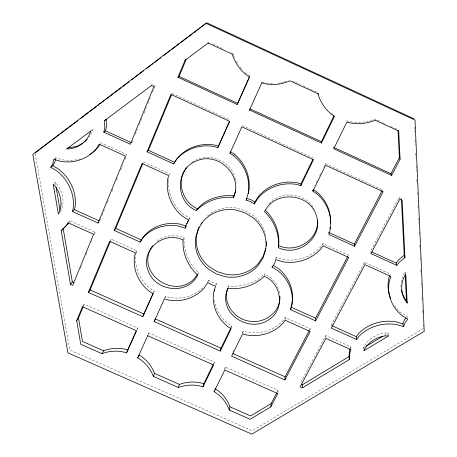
<?xml version="1.0" encoding="UTF-8"?>
<svg xmlns="http://www.w3.org/2000/svg" width="457" height="457" viewBox="0 0 457 457"><rect width="100%" height="100%" fill="white"/><g stroke="black" fill="none" stroke-linecap="round" stroke-linejoin="round"><path stroke-width="0.34" stroke-dasharray="2.29 1.71" d="M157.145 241.045C164.6 235.012 175.391 234.224 184.108 237.88C183.188 250.847 188.947 264.02 198.567 272.663L198.115 273.84M310.183 330.08L310.194 328.692L285.328 317.518L283.243 320.511A39.268 36.577 11.5 0 1 246.86 332.125L243.187 330.988L242.25 332.896M285.162 319.534L285.328 317.518M277.873 392.312L278.033 390.409L225.45 367.005L224.204 369.547M400.875 286.619L401.029 284.911M401.252 282.483L401.486 279.907L403.954 273.492L405.045 272.006L405.599 273.812M276.005 258.508L276.154 257.371L282.792 259.427A40.69 39.022 4 0 0 320.751 246.763L322.933 243.598L348.44 255.183L348.582 256.32M264.335 275.737L264.626 273.954C271.224 277.262 277.016 283.003 278.873 290.286M242.781 333.062L243.187 330.988M225.05 368.805L225.45 367.005M55.577 158.945L55.851 157.745L62.569 159.824A42.153 39.045 51.4 0 0 80.963 158.682M231.339 328L231.813 325.955L228.586 324.013A39.336 36.646 11.5 0 1 214.299 299.209M91.6 130.371L92.508 129.731L92.028 131.719L88.955 137.214M213.91 363.829L214.367 362.058L148.953 332.936L148.194 334.587M136.032 253.721L136.849 250.733L111.228 239.222L110.428 240.268M228.169 287.162L228.506 285.933C241.467 287.424 255.235 283.094 264.626 273.954M215.972 284.848L216.361 283.586L212.185 282.289L208.598 280.118L207.158 282.335M215.978 284.802L216.361 283.586M228.089 287.247L228.506 285.933M275.714 258.708L276.154 257.371M207.975 281.923L208.598 280.118M350.136 348.537L350.776 346.834L325.738 335.587L300.255 383.686M363.583 349.085L363.424 347.92C367.622 338.517 378.15 332.742 388.273 332.924L388.627 334.621M100.06 220.434L100.866 218.457M102.214 215.167L104.367 209.9M107.326 202.662L108.675 199.372M111.902 191.472L113.25 188.181M116.478 180.281L117.826 176.99M120.517 170.41L122.402 165.8M125.092 159.219L126.972 154.609L100.854 142.75L99.986 143.435M80.506 268.43L81.312 266.454M86.167 254.589L86.973 252.607M91.291 242.056L91.828 240.742M94.256 234.807L95.336 232.167L69.881 220.737L68.436 222.199M131.862 142.858L132.667 140.887M135.358 134.312L137.237 129.708M139.391 124.447L141.807 118.529M143.961 113.267L146.383 107.349M147.994 103.402L150.416 97.484M152.564 92.228L153.912 88.938M154.18 88.281L155.254 85.648L152.804 84.528M110.68 240.536L111.228 239.222M83.471 306.076L84.259 304.185L137.723 327.983L136.86 329.925M153.678 292.389L154.243 291.12L150.873 289.092A39.382 36.8 24.8 0 1 135.872 254.321M148.074 334.878L148.953 332.936M164.691 298.255L165.565 296.319L169.204 297.444A39.536 36.943 24.8 0 0 203.239 287.464M164.697 298.198L165.565 296.319M231.196 327.223L231.813 325.955M213.436 363.966L214.367 362.058M183.337 239.457L184.108 237.88M232.853 351.987L233.795 350.079M316.255 182.497L317.181 180.618M319.649 175.608L321.191 172.478M323.653 167.468L325.504 163.709L382.566 189.872M136.917 329.611L137.723 327.983M153.621 292.354L154.243 291.12M189.335 219.171L189.832 218.189L183.897 214.556A40.696 39.256 28.7 0 1 168.479 181.161M309.543 329.943L310.194 328.692M277.051 392.295L278.033 390.409M331.176 325.338L364.549 262.352L390.318 274.057L390.626 275.263M401.406 198.544L399.035 197.458L370.473 251.367L370.701 252.493M60.393 212.225C65.46 202.634 62.7 190.026 55.297 182.4L54.257 183.234M68.978 222.319L69.881 220.737M189.169 219.251L189.832 218.189M135.803 252.367L136.849 250.733M197.847 273.789L198.567 272.663M82.848 306.213L84.259 304.185M169.067 175.02L169.85 173.928L143.458 161.944L142.533 162.966M94.473 233.19L95.336 232.167M269.024 203.856C281.038 189.929 306.396 192.78 314.37 209.517M91.377 130.576L92.508 129.731M54.811 158.488L55.851 157.745M154.369 86.276L155.254 85.648M363.424 347.92L365.246 346.823M384.034 335.484L388.273 332.924M192.077 162.338C206.821 151.558 230.271 159.727 234.961 177.367M278.022 83.357L280.741 82.723M281.421 82.568L283.46 82.094M284.14 81.934L288.218 80.986M266.231 83.117L273.869 83.391M262.255 81.889L265.568 82.911M346.663 120.745C355.729 123.71 366.051 122.647 374.751 118.986L376.688 119.877M172.129 93.422L230.231 120.065M242.433 125.601L313.473 158.173M212.888 44.18L223.879 49.259M231.636 52.846L232.927 53.44M293.44 81.409L295.371 82.3M296.016 82.597L300.517 84.676M303.094 85.87L306.31 87.356M306.955 87.653L316.61 92.114M377.333 120.18L379.27 121.071M382.498 122.562L384.434 123.459M390.895 126.446L397.996 129.725M249.945 76.045L246.3 73.743L244.404 71.686M331.388 113.267L333.13 114.37M240.131 67.059L241.553 68.601M233.418 55.537L234.412 57.411M236.395 61.152L238.377 64.894M399.035 197.458L399.504 198.692M407.41 317.781L407.038 316.421L401.315 312.896A41.039 37.571 -11.6 0 1 394.528 305.682M235.115 177.996L236.2 182.429M279.027 290.932L279.495 292.88M233.053 53.966L233.298 55.011M364.549 262.352L364.857 264.095M35.155 153.661L69.761 350.005L252.281 430.745L423.348 328.497L423.131 323.59M55.297 182.4L55.771 185.176M350.776 346.834L350.947 348.577M325.504 163.709L325.573 164.76M420.286 257.468L420.417 260.176M405.045 272.006L405.113 273.429M414.528 127.063L414.745 131.964M415.082 139.756L415.299 144.715M415.676 153.249L415.859 157.516M416.236 166.057L416.453 171.044M416.83 179.584L417.013 183.851M417.39 192.397L417.544 195.956M417.989 206.153L418.144 209.694M418.521 218.2L418.738 223.165M419.109 231.67L419.292 235.926M419.697 245.141L419.823 247.974M422.559 310.446L422.736 314.53M420.834 270.001L421.011 274.211M421.394 283.329L421.577 287.539M421.994 297.364L422.142 300.872M322.933 243.598L322.99 245.232M325.738 335.587L325.807 337.706M168.519 180.469A40.696 39.256 28.7 0 1 168.633 179.104M207.621 215.784A35.258 33.492 17.1 0 1 236.709 208.146L245.615 210.906L253.521 215.778A35.258 33.492 17.1 0 1 265.78 235.652"/><path stroke-width="0.69" d="M316.335 193.328L312.862 191.157L312.868 189.975M302.414 387.822L349.314 359.573L349.776 353.175L351.062 349.742L325.83 338.409L300.158 386.816L302.414 387.822L302.5 384.68L349.034 356.603L349.496 350.245L349.925 349.108M278.353 247.705C279.787 234.458 274.257 220.725 264.534 211.711C274.32 190.569 308.578 192.58 316.044 214.59C324.573 236.737 298.918 257.605 278.353 247.705C280.575 234.15 275.343 219.697 265.414 210.306M279.895 296.222C280.964 312.297 263.878 324.281 248.808 321.082C234.024 318.786 222.102 302.471 227.883 287.904M317.461 220.657C318.718 240.114 295.685 253.738 278.633 245.523M254.315 203.919L254.795 202.063L250.887 199.652L246.643 198.338L246.1 200.166L250.379 201.486L254.315 203.919L258.125 198.035A40.924 39.222 4.1 0 1 296.879 184.457L300.837 185.685L300.94 183.954L312.862 159.43M291.732 306.19A39.645 36.897 11.6 0 0 278.045 270.818L272.138 267.208L274.526 263.666L275.857 259.639L282.546 261.712A41.021 39.313 4.1 0 0 320.814 248.962L323.013 245.78L348.72 257.451L315.616 320.894L290.549 309.618L290.641 308.309M284.882 379.921L310.172 331.462L285.105 320.208L283.003 323.219A39.576 36.828 11.6 0 1 246.34 334.895L242.644 333.753L231.602 356.169L284.882 379.921L285.099 376.842L309.218 330.565M214.384 390.461L214.087 391.712C221.079 395.705 226.615 402.503 229.305 410.049L250.168 419.286L270.847 406.833L271.167 403.588L276.725 392.923M272.138 267.208L272.303 266.048M229.305 410.049L229.934 406.799C227.26 399.304 221.776 392.552 214.836 388.581M55.434 159.544L54.88 161.955L52.835 165.674L50.733 167.216L56.857 170.941A40.833 37.091 42.2 0 1 73.309 207.901L72.434 211.517L98.095 223.056L98.941 222.073M90.692 131.01C87.984 141.396 77.541 149.176 66.825 148.902L90.817 130.999M72.434 211.517L74.337 209.643L75.211 206.056A40.507 36.834 42.3 0 0 58.907 169.37L52.835 165.674M151.456 85.453L153.923 86.584L130.371 144.246L103.779 132.153L104.744 128.246L104.584 120.597L151.673 85.379M103.779 132.153L105.493 130.868L106.452 126.989L106.292 119.397L104.584 120.597M220.297 351.056L231.179 328.68L227.929 326.726A39.645 36.897 11.6 0 1 213.71 292.137L215.595 286.019L211.385 284.717L207.769 282.523L204.273 287.904A39.845 37.2 24.7 0 1 168.079 299.963L164.411 298.827L154.158 321.568L220.297 351.056L221.005 348.188L230.888 327.863M147.782 335.529L137.7 357.842C144.835 361.915 150.484 368.793 153.392 376.425L178.401 387.502C186.153 384.657 195.105 384.234 203.011 386.811L203.839 383.72L213.128 364.606M185.279 228.117L186.507 223.89L188.838 220.148L182.857 216.492A41.027 39.548 28.6 0 1 167.616 179.407L168.679 175.562L142.07 163.48L114.176 230.431L140.093 242.09L143.401 236.783A39.393 36.811 24.8 0 1 179.692 224.056L186.302 226.101L185.279 228.117L178.618 226.055A39.702 37.063 24.7 0 0 142.047 238.868L140.093 242.09M186.993 223.702L187.519 221.902L188.838 219.783M199.063 227.123L196.59 235.509A35.258 33.492 17.1 0 0 209.437 266.917L217.178 271.624L225.861 274.309A35.258 33.492 17.1 0 0 258.405 263.415L263.255 256.137L265.734 248.499M233.464 197.544C243.547 176.139 218.977 151.804 197.453 160.538C174.848 168.17 174.928 201.474 196.31 210.574C205.747 200.794 220.023 196.07 233.464 197.544L235.629 190.758M246.1 200.166L248.694 191.729A40.793 39.353 28.7 0 0 234.144 153.969M178.401 387.502L179.412 384.411C187.107 381.584 195.99 381.161 203.839 383.72M291.315 305.299L291.897 303.597A39.336 36.646 11.5 0 0 278.324 268.47L273.075 265.26M290.549 309.618L291.726 306.19M389.632 275.868L388.947 277.679A41.039 37.571 -11.6 0 0 390.507 298.318M403.537 326.686L405.119 322.676L407.781 319.14L402.011 315.587A41.37 37.84 -11.4 0 1 389.553 280.118L390.941 276.474L364.96 264.677L331.319 328.097L356.637 339.482L358.876 336.438A39.742 35.766 -3.1 0 1 396.956 324.647L403.537 326.686L402.834 323.916L404.394 319.934L405.907 317.923M153.392 376.425L154.592 373.415C151.707 365.834 146.103 359.002 139.019 354.958L137.7 357.842M98.095 223.056L125.452 156.083L99.118 144.126L97.21 147.497A42.507 39.336 51.3 0 1 60.541 161.327L53.766 159.23L52.789 163.469L50.733 167.216M88.355 292.383L109.629 241.319L135.455 252.915L134.472 256.531A39.69 37.051 24.7 0 0 149.605 291.549L153.004 293.588L142.75 316.632L88.355 292.383L90.086 289.938L110.405 241.199M177.956 77.29L179.093 76.428L237.771 103.396L237.137 104.482L177.956 77.29L185.051 60.267L208.455 42.809M76.69 320.665L82.494 306.721L136.375 330.697L126.52 352.85C118.654 350.291 109.714 350.708 102.042 353.684L80.74 344.247L76.69 320.665L78.484 318.038L83.208 306.704M147.04 151.793L170.941 94.422L229.534 121.282L217.783 147.702L213.842 146.486A41.124 39.645 28.6 0 0 175.642 160.493L173.603 163.874L147.04 151.793L148.399 150.347L171.861 94.079M114.176 230.431L115.747 228.414L142.91 163.263M179.093 76.428L186.13 59.541L185.051 60.267M126.52 352.85L136.283 331.222M217.783 147.702L229.665 121.339M237.137 104.482L249.402 76.913C241.125 71.898 235.138 63.237 232.236 54.12L208.118 42.975M142.75 316.632L153.392 293.028M238.063 102.745L249.653 76.696M233.453 155.494L229.922 153.295L241.839 126.869L313.473 159.704L300.837 185.685M261.815 82.803C270.932 85.773 281.352 84.688 290.024 80.82L317.935 93.719C320.523 102.756 326.372 111.342 334.467 116.306L321.46 143.052L249.551 110.006L261.964 82.528M154.158 321.568L155.374 318.912L221.005 348.188M229.922 153.295L230.608 151.827L234.11 154.009M249.551 110.006L250.082 108.875L321.397 141.647L321.46 143.052M321.397 141.647L333.987 115.741M203.011 386.811L213.613 365.017L147.691 335.684M214.087 391.712L224.781 370.004L277.765 393.574L270.847 406.833M312.862 191.157L325.607 165.291L383.137 191.666L354.655 246.243L328.703 234.441L329.994 230.734A40.924 39.222 4.1 0 0 316.324 193.34M196.31 210.574C204.353 198.944 220.474 194.476 234.11 195.739M315.616 320.894L315.598 318.192L347.783 256.446M391.632 175.374L333.747 148.776L346.943 121.985C356.089 124.978 366.497 123.904 375.271 120.214L398.715 131.05L400.098 159.145L391.632 175.374L390.981 173.706L399.378 157.602L398.03 130.422M354.655 246.243L354.324 244.055L382.241 190.506M102.042 353.684L103.63 350.833C111.24 347.88 120.122 347.457 127.931 349.999M99.912 144.418L98.963 146.091A42.153 39.045 51.4 0 1 90.103 154.346M68.676 222.845L68.076 223.901L61.215 230.608L70.447 284.311L72.726 285.328L93.611 234.207L67.956 222.69L66.134 225.878L61.215 230.608M175.077 161.772L176.762 158.979A40.793 39.353 28.7 0 1 214.664 145.069L218.566 146.28M186.547 167.77C175.962 180.903 182.115 202.017 197.247 208.678M152.598 245.7C132.833 274.457 179.492 303.317 197.481 274.354M201 224.044L202.034 222.405M254.795 202.063L258.576 196.224A40.616 38.954 4 0 1 297.016 182.72L300.94 183.954M396.865 265.408L370.935 253.612L399.744 199.309L402.137 200.406L404.953 257.52L399.195 262.209L396.865 265.408L396.196 263.066L398.51 259.896L404.217 255.24L401.44 199.252M356.637 339.482L356.3 336.643L358.522 333.621A39.433 35.526 -3.2 0 1 396.299 321.894L402.834 323.916M173.603 163.874L174.74 162.332L148.399 150.347M70.447 284.311L72.309 281.929L63.192 228.597M84.539 141.87L87.201 139.225M91.474 110.326L96.473 106.492M97.587 105.641L98.695 104.784M99.809 103.933L104.282 100.529M35.035 152.981L44.352 145.926M44.9 145.509L59.016 134.826M105.407 99.677L113.833 93.297M114.958 92.445L121.134 87.767M122.259 86.916L129 81.809M131.81 79.678L143.498 70.829M146.868 68.27L153.078 63.569M154.203 62.718L160.973 57.588M163.795 55.451L169.998 50.75M171.129 49.893L179.59 43.484M180.721 42.632L192.894 33.412M193.991 32.578L198.384 29.254M199.498 28.408L206.832 22.85L414.168 118.871M60.153 133.964L68.127 127.949M69.264 127.086L77.81 120.642M80.655 118.494L88.629 112.479M89.766 111.617L90.903 110.76M66.825 148.902L68.818 147.491L70.852 147.577L77.65 146.017L83.105 143.03M271.167 403.588L250.636 415.973L229.934 406.799M366.457 346.092L382.817 336.215M103.63 350.833L82.489 341.465L78.484 318.038M154.592 373.415L179.412 384.411M72.309 281.929L74.005 282.689M232.87 353.547L285.099 376.842M90.086 289.938L144.052 314.01M301.374 384.183L302.5 384.68M74.337 209.643L99.158 220.805M290.726 307.001L315.598 318.192M115.747 228.414L141.459 239.982M331.822 325.63L356.3 336.643M371.758 251.95L396.196 263.066M105.493 130.868L131.216 142.567M328.577 232.345L354.324 244.055M333.576 147.325L390.981 173.706M313.445 189.746L316.313 191.534A40.616 38.954 4 0 1 330.542 223.25M407.198 303.042L405.782 274.411C399.892 282.832 400.343 295.296 407.198 303.042L406.456 300.432L405.233 299.135L402.16 293.177L401.52 289.898M399.378 157.602L400.098 159.145M404.217 255.24L404.953 257.52M318.009 93.257L318.243 94.359M56.125 187.256L60.038 210.146M349.034 356.603L349.314 359.573M405.153 274.137L406.456 300.432M233.487 155.454A41.124 39.645 28.6 0 1 248.214 193.517M330.103 227.329A40.616 38.954 4 0 1 329.857 228.66M214.299 291.006A39.336 36.646 11.5 0 1 214.487 289.658M266.448 241.742A35.258 33.492 17.1 0 1 266.248 245.826M183.08 239.982C182.154 253.047 187.964 266.317 197.658 275.017C188.181 295.096 156.391 291.795 148.656 271.892C138.945 250.916 163.223 230.225 183.08 239.982M225.964 294.342C222.193 316.473 250.459 332.193 268.339 320.02C285.288 310.212 281.975 283.311 264.237 276.336C254.766 285.539 240.896 289.892 227.832 288.39L225.964 294.342M60.97 205.713L59.41 212.305L58.387 214.116L53.223 184.074C58.81 189.706 61.381 197.864 60.97 205.713M198.144 229.151L195.653 237.594A35.537 33.732 17.1 0 0 208.615 269.23L216.418 273.972L225.17 276.679A35.537 33.732 17.1 0 0 257.965 265.723L262.855 258.394L265.574 250.019A35.537 33.732 17.1 0 0 253.035 217.738L245.066 212.825L236.086 210.049A35.537 33.732 17.1 0 0 202.868 221.651L198.144 229.151M364.378 349.365L363.818 350.839L388.861 335.752C379.053 335.524 369.359 340.876 364.378 349.365M99.717 103.722L32.784 154.432L67.927 352.838L251.83 434.15L424.216 331.308L415.03 120.111L205.913 23.273L99.717 103.722"/></g></svg>
